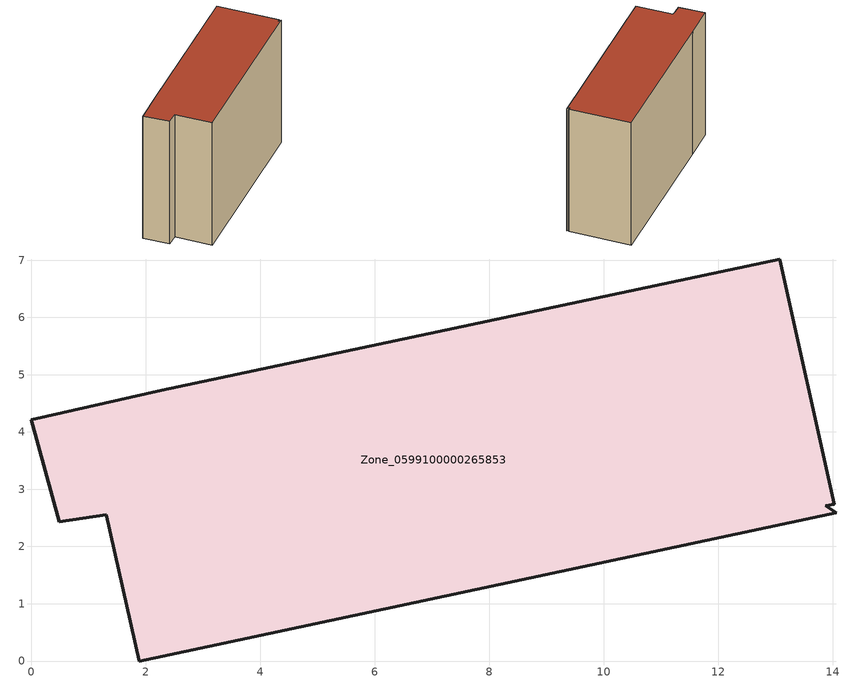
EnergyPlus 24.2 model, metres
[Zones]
Zone_0599100000265853
 floor ground (C_G): 1.31,2.55 0.49,2.43 0,4.21 2.28,4.73 13.07,7.02 14.03,2.74 13.88,2.71 14.06,2.59 1.89,0 z0
 wall outside (C_F): 2.28,4.73 0,4.21 0.49,2.43 1.31,2.55 1.89,0 14.06,2.59 13.88,2.71 14.03,2.74 13.07,7.02 2.28,4.73 z0:9.85
 roof outside (C_R): 13.88,2.71 14.03,2.74 13.07,7.02 2.28,4.73 0,4.21 0.49,2.43 1.31,2.55 1.89,0 14.06,2.59 z9.85
[BUILDING]
Pand.0599100000265853: North Axis=0; Terrain=City; Loads Convergence Tolerance Value=0.04; Temperature Convergence Tolerance Value=0.4; Solar Distribution=FullExterior; Maximum Number of Warmup Days=25; Minimum Number of Warmup Days=1
[Site:Location]
Rotterdam.The.Hague.AP_ZH_NLD Design_Conditions: Latitude=51.96; Longitude=4.45; Time Zone=1; Elevation=-4.5
[SITE:GROUNDTEMPERATURE:BUILDINGSURFACE]
18, 18, 18, 18, 18, 18, 18, 18, 18, 18, 18, 18
[MATERIAL] Thermal Absorptance=0.9; Solar Absorptance=0.7; Visible Absorptance=0.7
Name | Roughness | Thickness | Conductivity | Density | Specific Heat
G.TI.1946 | MediumSmooth | 0.15 | 1 | 540 | 1210
F.TI.1946 | Rough | 0.3 | 0.857143 | 1920 | 840
R.TI.1946 | MediumRough | 0.2 | 0.1 | 1500 | 1000
[CONSTRUCTION]
C_G: G.TI.1946
C_F: F.TI.1946
C_R: R.TI.1946
[ZONE]
Zone_0599100000265853: Type=1; Multiplier=1; Ceiling Height=Autocalculate; Volume=Autocalculate; Floor Area=autocalculate; Part of Total Floor Area=Yes
[ZONEINFILTRATION:DESIGNFLOWRATE]
Infil_Zone_0599100000265853: Zone or ZoneList or Space or SpaceList=Zone_0599100000265853; Schedule=AlwaysOn; Design Flow Rate Calculation Method=Flow/Area; Flow Rate per Floor Area=0.003; Constant Term Coefficient=1; Temperature Term Coefficient=0; Velocity Term Coefficient=0; Velocity Squared Term Coefficient=0
[HVACTEMPLATE:ZONE:IDEALLOADSAIRSYSTEM]
Zone_0599100000265853: Maximum Heating Supply Air Temperature=50; Minimum Cooling Supply Air Temperature=13; Maximum Heating Supply Air Humidity Ratio=0.0156; Minimum Cooling Supply Air Humidity Ratio=0.0077; Heating Limit=NoLimit; Cooling Limit=NoLimit; Dehumidification Control Type=ConstantSensibleHeatRatio; Cooling Sensible Heat Ratio=0.7; Dehumidification Setpoint=60; Humidification Control Type=None; Humidification Setpoint=30; Outdoor Air Method=None; Outdoor Air Flow Rate per Person=0.00944; Outdoor Air Flow Rate per Zone Floor Area=0; Outdoor Air Flow Rate per Zone=0; Demand Controlled Ventilation Type=None; Outdoor Air Economizer Type=NoEconomizer; Heat Recovery Type=None; Sensible Heat Recovery Effectiveness=0.7; Latent Heat Recovery Effectiveness=0.65
[ZONECONTROL:THERMOSTAT]
ThermostatControl_Zone_0599100000265853: Zone or ZoneList=Zone_0599100000265853; Control Type Schedule=DualSetpointControlType; Control 1=Thermostat_Zone_0599100000265853; Temperature Difference Between Cutout And Setpoint=0
[THERMOSTATSETPOINT:DUALSETPOINT]
Thermostat_Zone_0599100000265853: Heating Setpoint Temperature Schedule=HeatingSetpoint_Zone_0599100000265853; Cooling Setpoint Temperature Schedule=CoolingSetpoint_Zone_0599100000265853
[SCHEDULE:COMPACT]
HeatingSetpoint_Zone_0599100000265853: Through: 12/31, For: AllDays, Until: 24:00, 21
CoolingSetpoint_Zone_0599100000265853: Through: 12/31, For: AllDays, Until: 24:00, 24
DualSetpointControlType: Through: 12/31, For: AllDays, Until: 24:00, 4
AlwaysOn: Through: 12/31, For: AllDays, Until: 24:00, 1
